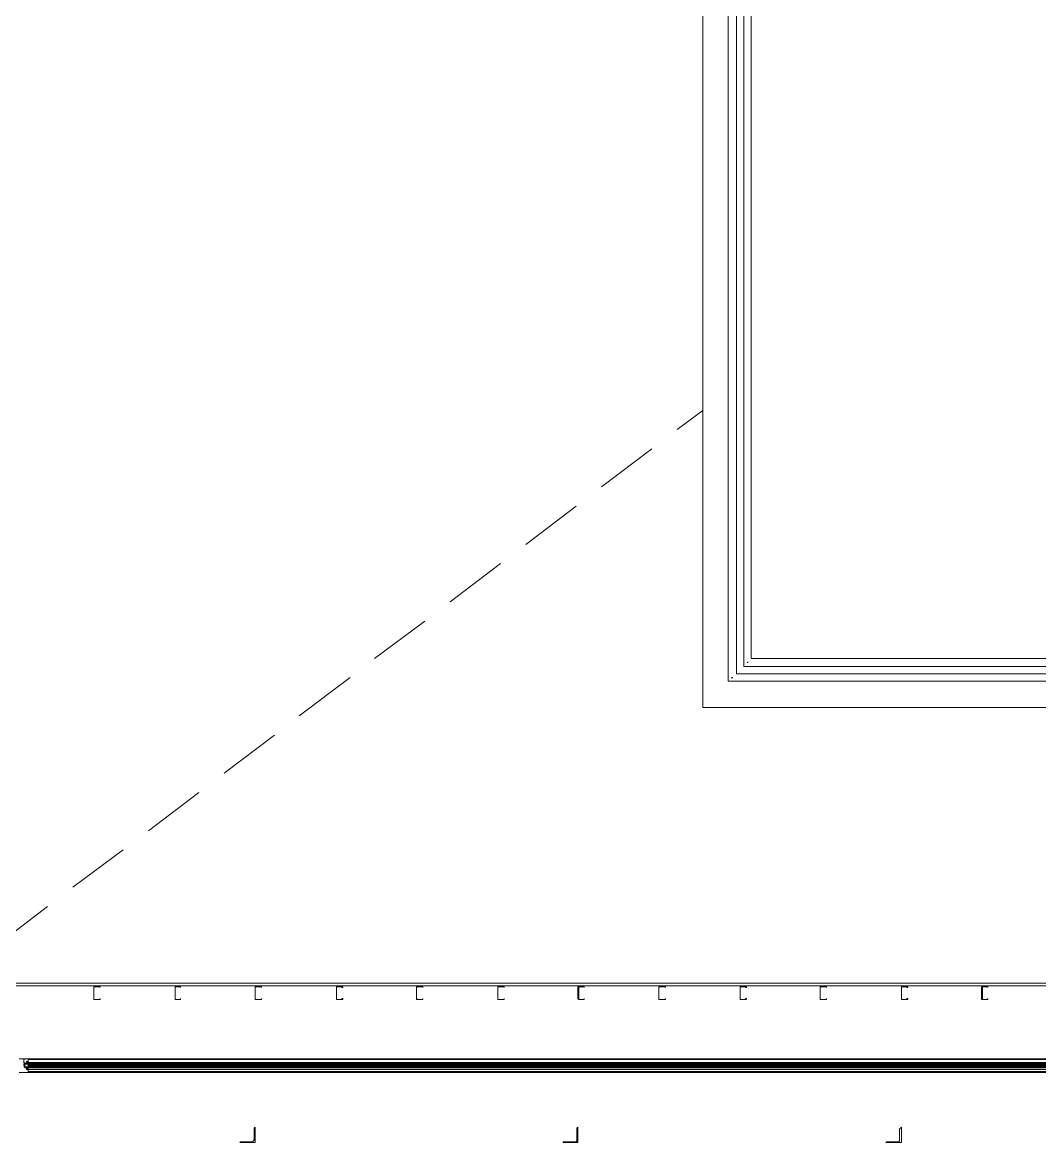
# Model space of a CAD drawing. Header units: metres. Extents: x -2 to 237, y -8 to 52.
# Drawn here: x 26.19 to 31.3, y 23.26 to 28.89 of the extents above; entities that cross this region are included whole.
import ezdxf

# ---------------------------------------------------------------- set-up
doc = ezdxf.new("R2010")
doc.units = ezdxf.units.M
doc.layers.add('PDF4_Geometry', color=7, linetype='Continuous', lineweight=0, true_color=0xaaaaaa)

msp = doc.modelspace()

# ---------------------------------------------------------------- linework, layer by layer
at = {"layer": 'PDF4_Geometry', "lineweight": 0}
for points in [[(36.9273, 30.9157), (36.9273, 31.0486), (37.1838, 31.0486), (36.9273, 31.0486), (36.6478, 31.0486), (36.3683, 31.0486), (36.0888, 31.0486), (35.8093, 31.0486), (35.5298, 31.0486), (35.2504, 31.0486), (34.9709, 31.0486), (34.6914, 31.0486), (34.4119, 31.0486), (34.1324, 31.0486), (33.8529, 31.0486), (33.5735, 31.0486), (33.294, 31.0486), (33.0146, 31.0486), (29.6104, 31.0486), (29.6104, 25.4499), (33.3536, 25.4499), (33.6331, 25.4499), (33.9126, 25.4499), (33.9126, 25.5827)], [(35.5298, 25.5827), (33.0741, 25.5827), (29.7387, 25.5827), (29.7387, 30.9157), (33.0146, 30.9157), (33.0146, 31.0486), (29.6104, 31.0486), (29.6104, 25.4499), (33.3536, 25.4499), (33.3536, 25.5827)], [(33.0146, 30.9157), (37.1838, 30.9157), (33.01, 30.9157), (29.7387, 30.9157), (29.7387, 25.5827), (33.0787, 25.5827), (33.3628, 25.5827), (33.3948, 25.5827)], [(33.0146, 30.847), (33.0146, 30.8379), (33.0146, 30.8791), (29.7799, 30.8791), (29.7799, 25.6194), (33.0741, 25.6194), (35.5115, 25.6194)], [(33.3948, 25.6194), (33.3628, 25.6194), (33.0787, 25.6194), (29.7799, 25.6194), (29.7799, 30.8791), (33.01, 30.8791), (37.1838, 30.8791), (33.0146, 30.8791)], [(35.4749, 25.6973), (35.4932, 25.6561), (33.0741, 25.6561), (29.8166, 25.6561), (29.8166, 30.8379), (33.0146, 30.8379), (37.1838, 30.8379), (33.01, 30.8379), (29.8166, 30.8379), (29.8166, 25.6561), (33.0787, 25.6561), (33.3628, 25.6561), (33.6422, 25.6561)], [(33.6422, 25.6973), (33.3628, 25.6973), (33.0787, 25.6973), (29.8532, 25.6973), (29.8532, 30.8012), (33.01, 30.8012), (37.1838, 30.8012), (33.0146, 30.8012), (29.8532, 30.8012), (29.8532, 25.6973), (33.0741, 25.6973), (35.4749, 25.6973)], [(29.4821, 26.8473), (29.6104, 26.9435)], [(29.1018, 26.5586), (29.3538, 26.7511)], [(28.7216, 26.27), (28.9735, 26.4624)], [(28.3413, 25.9814), (28.5933, 26.1737)], [(27.961, 25.6973), (28.213, 25.8852)], [(29.8349, 25.6743), (29.8349, 25.6789), (29.8395, 25.6789)], [(27.5808, 25.4086), (27.8373, 25.6011)], [(29.757, 25.5965), (29.757, 25.6011), (29.7616, 25.6011)], [(27.2051, 25.12), (27.457, 25.3124)], [(26.8247, 24.8314), (27.0768, 25.0238)], [(26.4445, 24.5473), (26.6965, 24.7351)], [(26.0642, 24.2586), (26.3162, 24.4511)], [(37.1517, 24.0525), (26.1101, 24.0525)], [(26.1742, 23.6172), (26.22, 23.6172), (26.22, 23.6309), (26.2154, 23.6309), (26.2154, 23.6401), (26.22, 23.6401), (26.2109, 23.6401), (26.2017, 23.6401), (26.2017, 23.6539), (26.2017, 23.663), (26.2109, 23.663), (26.22, 23.663), (26.22, 23.6676), (26.22, 23.663), (26.2154, 23.663), (26.2154, 23.6722), (26.22, 23.6722), (26.22, 23.686), (26.1742, 23.686)], [(26.1787, 23.686), (26.1971, 23.686), (26.1971, 23.663), (26.1971, 23.686), (26.2017, 23.686), (26.2017, 23.6814), (26.2017, 23.686), (26.2154, 23.686), (26.22, 23.686), (26.22, 23.6722), (26.2109, 23.6722), (26.2109, 23.663), (26.1971, 23.6676), (26.1971, 23.663), (26.2017, 23.663), (26.2017, 23.6585), (26.1971, 23.6585), (26.2017, 23.6585), (26.1971, 23.6585), (26.1971, 23.6539), (26.2017, 23.6539), (26.2017, 23.6493), (26.1971, 23.6493), (26.2017, 23.6493), (26.2017, 23.6447), (26.1971, 23.6447), (26.2017, 23.6447), (26.2017, 23.6401), (26.2109, 23.6401), (26.2109, 23.6309), (26.22, 23.6309), (26.22, 23.6218), (26.22, 23.6172), (26.2154, 23.6172), (26.1787, 23.6172)], [(26.22, 23.6814), (27.4021, 23.6814), (28.6162, 23.6814), (29.8303, 23.6814), (31.0399, 23.6814), (32.254, 23.6814), (33.4681, 23.6814), (34.6776, 23.6814), (35.8918, 23.6814), (37.0876, 23.6814)], [(26.22, 23.663), (26.22, 23.6722)], [(26.22, 23.6676), (26.22, 23.6722)], [(26.22, 23.6676), (27.4021, 23.6676)], [(26.22, 23.6676), (27.4021, 23.6676)], [(26.22, 23.663), (27.4021, 23.663)], [(26.22, 23.663), (27.4021, 23.663)], [(26.22, 23.663), (27.4021, 23.663)], [(26.22, 23.663), (27.4021, 23.663)], [(26.22, 23.6585), (27.4021, 23.6585)], [(26.22, 23.6585), (27.4021, 23.6585)], [(26.22, 23.6401), (27.4021, 23.6401), (28.6162, 23.6401), (29.8303, 23.6401), (31.0399, 23.6401), (32.254, 23.6401), (33.4681, 23.6401), (34.6776, 23.6401), (35.8918, 23.6401), (37.0876, 23.6401)], [(26.6781, 23.6493), (26.362, 23.6493)], [(28.2634, 23.6493), (26.9943, 23.6493)], [(27.4249, 23.686), (27.3791, 23.686)], [(27.4021, 23.686), (28.6162, 23.686)], [(27.4021, 23.686), (28.6162, 23.686)], [(27.4021, 23.6585), (28.6162, 23.6585)], [(27.4021, 23.6585), (28.6162, 23.6585)], [(27.4021, 23.6493), (28.6162, 23.6493)], [(27.4021, 23.6493), (28.6162, 23.6493)], [(27.4021, 23.6447), (28.6162, 23.6447)], [(27.4021, 23.6447), (28.6162, 23.6447)], [(28.9002, 23.6493), (28.5841, 23.6493)], [(28.6391, 23.686), (28.5933, 23.686)], [(28.6162, 23.686), (29.8303, 23.686)], [(28.6162, 23.686), (29.8303, 23.686)], [(28.6162, 23.663), (29.8303, 23.663)], [(28.6162, 23.663), (29.8303, 23.663)], [(28.6162, 23.6585), (29.8303, 23.6585)], [(28.6162, 23.6585), (29.8303, 23.6585)], [(30.4855, 23.6493), (29.2164, 23.6493)], [(29.8532, 23.686), (29.8074, 23.686)], [(29.8303, 23.686), (31.0399, 23.686)], [(29.8303, 23.686), (31.0399, 23.686)], [(29.8303, 23.6585), (31.0399, 23.6585)], [(29.8303, 23.6585), (31.0399, 23.6585)], [(29.8303, 23.6493), (31.0399, 23.6493)], [(29.8303, 23.6493), (31.0399, 23.6493)], [(29.8303, 23.6447), (31.0399, 23.6447)], [(29.8303, 23.6447), (31.0399, 23.6447)], [(31.1223, 23.6493), (30.8062, 23.6493)], [(31.0627, 23.686), (31.0169, 23.686)], [(31.0399, 23.686), (32.254, 23.686)], [(31.0399, 23.686), (32.254, 23.686)], [(31.0399, 23.663), (32.254, 23.663)], [(31.0399, 23.663), (32.254, 23.663)], [(31.0399, 23.6585), (32.254, 23.6585)], [(31.0399, 23.6585), (32.254, 23.6585)], [(37.0876, 23.6218), (35.8918, 23.6218), (34.6776, 23.6218), (33.4681, 23.6218), (32.254, 23.6218), (31.0399, 23.6218), (29.8303, 23.6218), (28.6162, 23.6218), (27.4021, 23.6218), (26.22, 23.6218)], [(32.254, 23.6172), (31.0399, 23.6172), (32.254, 23.6172), (31.0399, 23.6172), (32.254, 23.6172), (31.0399, 23.6172), (29.8303, 23.6172), (31.0399, 23.6172), (29.8303, 23.6172), (31.0399, 23.6172), (29.8303, 23.6172), (28.6162, 23.6172), (29.8303, 23.6172), (28.6162, 23.6172), (29.8303, 23.6172), (28.6162, 23.6172), (27.4021, 23.6172), (28.6162, 23.6172), (27.4021, 23.6172), (28.6162, 23.6172), (27.4021, 23.6172), (26.22, 23.6172), (27.4021, 23.6172), (26.22, 23.6172), (27.4021, 23.6172), (26.22, 23.6172)], [(27.3791, 23.6172), (27.4021, 23.6172), (27.4249, 23.6172)], [(28.5933, 23.6172), (28.6116, 23.6172)], [(28.6162, 23.6172), (28.6391, 23.6172)], [(29.8074, 23.6172), (29.8257, 23.6172)], [(29.8303, 23.6172), (29.8532, 23.6172)], [(31.0169, 23.6172), (31.0399, 23.6172), (31.0627, 23.6172)]]:
    msp.add_lwpolyline(points, dxfattribs=at)
for points in [[(26.1101, 24.0525), (37.1517, 24.0525), (37.1517, 24.0662), (26.1101, 24.0662)], [(26.582, 24.0479), (26.5498, 24.0479), (26.5498, 23.9883), (26.5498, 23.9837), (26.582, 23.9837), (26.582, 23.9883), (26.582, 23.9837), (26.5498, 23.9837), (26.5498, 23.9883), (26.5498, 24.0479), (26.582, 24.0479), (26.582, 24.0433)], [(26.9851, 24.0479), (26.9576, 24.0479), (26.9576, 23.9883), (26.9576, 23.9837), (26.9851, 23.9837), (26.9851, 23.9883), (26.9851, 23.9837), (26.9576, 23.9837), (26.9576, 23.9883), (26.9576, 24.0479), (26.9851, 24.0479), (26.9851, 24.0433)], [(27.3929, 24.0479), (27.3654, 24.0479), (27.3608, 24.0479), (27.3608, 23.9883), (27.3608, 23.9837), (27.3654, 23.9837), (27.3929, 23.9837), (27.3929, 23.9883), (27.3929, 23.9837), (27.3654, 23.9837), (27.3608, 23.9837), (27.3608, 23.9883), (27.3608, 24.0479), (27.3654, 24.0479), (27.3929, 24.0479), (27.3929, 24.0433)], [(27.8006, 24.0479), (27.7686, 24.0479), (27.7686, 23.9883), (27.7686, 23.9837), (27.8006, 23.9837), (27.8006, 23.9883), (27.7961, 23.9883), (27.7961, 23.9837), (27.7686, 23.9837), (27.7686, 23.9883), (27.7686, 24.0479), (27.7961, 24.0479), (27.7961, 24.0433), (27.8006, 24.0433)], [(28.2038, 24.0479), (28.1764, 24.0479), (28.1718, 24.0479), (28.1718, 23.9883), (28.1718, 23.9837), (28.1764, 23.9837), (28.2038, 23.9837), (28.2038, 23.9883), (28.2038, 23.9837), (28.1764, 23.9837), (28.1718, 23.9883), (28.1718, 24.0479), (28.1764, 24.0479), (28.2038, 24.0479), (28.2038, 24.0433)], [(28.6116, 24.0479), (28.5796, 24.0479), (28.5796, 23.9883), (28.5796, 23.9837), (28.6116, 23.9837), (28.6116, 23.9883), (28.6116, 23.9837), (28.5796, 23.9837), (28.5796, 23.9883), (28.5796, 24.0479), (28.6116, 24.0479), (28.6116, 24.0433)], [(29.0148, 24.0479), (28.9873, 24.0479), (28.9827, 24.0479), (28.9827, 23.9883), (28.9873, 23.9837), (29.0148, 23.9837), (29.0148, 23.9883), (29.0148, 23.9837), (28.9873, 23.9837), (28.9873, 23.9883), (28.9873, 24.0479), (29.0148, 24.0479), (29.0148, 24.0433)], [(29.4225, 24.0479), (29.3905, 24.0479), (29.3905, 23.9883), (29.3905, 23.9837), (29.4225, 23.9837), (29.4225, 23.9883), (29.4225, 23.9837), (29.3905, 23.9837), (29.3905, 23.9883), (29.3905, 24.0479), (29.4225, 24.0479), (29.4225, 24.0433)], [(29.8303, 24.0479), (29.7982, 24.0479), (29.7982, 23.9883), (29.7982, 23.9837), (29.8303, 23.9837), (29.8303, 23.9883), (29.8257, 23.9883), (29.8257, 23.9837), (29.7982, 23.9837), (29.7982, 23.9883), (29.7982, 24.0479), (29.8257, 24.0479), (29.8257, 24.0433), (29.8303, 24.0433)], [(30.2335, 24.0479), (30.206, 24.0479), (30.2014, 24.0479), (30.2014, 23.9883), (30.2014, 23.9837), (30.206, 23.9837), (30.2335, 23.9837), (30.2335, 23.9883), (30.2335, 23.9837), (30.206, 23.9837), (30.2014, 23.9837), (30.2014, 23.9883), (30.2014, 24.0479), (30.206, 24.0479), (30.2335, 24.0479), (30.2335, 24.0433)], [(30.6413, 24.0479), (30.6092, 24.0479), (30.6092, 23.9883), (30.6092, 23.9837), (30.6413, 23.9837), (30.6413, 23.9883), (30.6367, 23.9883), (30.6367, 23.9837), (30.6092, 23.9837), (30.6092, 23.9883), (30.6092, 24.0479), (30.6367, 24.0479), (30.6367, 24.0433), (30.6413, 24.0433)], [(31.0445, 24.0479), (31.0169, 24.0479), (31.0124, 24.0479), (31.0124, 23.9883), (31.0124, 23.9837), (31.0169, 23.9837), (31.0445, 23.9837), (31.0445, 23.9883), (31.0445, 23.9837), (31.0169, 23.9837), (31.0169, 23.9883), (31.0169, 24.0479), (31.0445, 24.0479), (31.0445, 24.0433)], [(26.22, 23.6676), (26.22, 23.663), (26.22, 23.6585), (26.22, 23.6539), (26.22, 23.6493), (26.22, 23.6447), (26.22, 23.6401), (26.22, 23.6309), (26.22, 23.6401), (26.22, 23.6447), (26.2017, 23.6447), (26.2017, 23.6585), (26.22, 23.6585), (26.22, 23.663)], [(28.6162, 23.686), (27.4021, 23.686), (26.22, 23.686), (27.4021, 23.686), (26.22, 23.686), (27.4021, 23.686), (26.22, 23.686), (27.4021, 23.686)], [(26.22, 23.6722), (26.22, 23.663)], [(27.4021, 23.6585), (26.22, 23.6585)], [(27.4021, 23.6585), (26.22, 23.6585)], [(27.4021, 23.6539), (26.22, 23.6539)], [(27.4021, 23.6493), (26.22, 23.6493)], [(27.4021, 23.6493), (26.22, 23.6493)], [(27.4021, 23.6447), (26.22, 23.6447)], [(27.4021, 23.6447), (26.22, 23.6447)], [(28.6162, 23.686), (27.4021, 23.686)], [(28.6162, 23.6676), (27.4021, 23.6676)], [(28.6162, 23.663), (27.4021, 23.663)], [(28.6162, 23.663), (27.4021, 23.663)], [(28.6162, 23.6585), (27.4021, 23.6585)], [(28.6162, 23.6585), (27.4021, 23.6585)], [(28.6162, 23.6539), (27.4021, 23.6539)], [(28.6162, 23.6493), (27.4021, 23.6493)], [(28.6162, 23.6447), (27.4021, 23.6447)], [(29.8303, 23.686), (28.6162, 23.686)], [(29.8303, 23.686), (28.6162, 23.686)], [(29.8303, 23.6676), (28.6162, 23.6676)], [(29.8303, 23.663), (28.6162, 23.663)], [(29.8303, 23.6585), (28.6162, 23.6585)], [(29.8303, 23.6585), (28.6162, 23.6585)], [(29.8303, 23.6539), (28.6162, 23.6539)], [(29.8303, 23.6493), (28.6162, 23.6493)], [(29.8303, 23.6493), (28.6162, 23.6493)], [(29.8303, 23.6447), (28.6162, 23.6447)], [(29.8303, 23.6447), (28.6162, 23.6447)], [(31.0399, 23.686), (29.8303, 23.686)], [(31.0399, 23.686), (29.8303, 23.686)], [(31.0399, 23.6676), (29.8303, 23.6676)], [(31.0399, 23.663), (29.8303, 23.663)], [(31.0399, 23.663), (29.8303, 23.663)], [(31.0399, 23.6585), (29.8303, 23.6585)], [(31.0399, 23.6585), (29.8303, 23.6585)], [(31.0399, 23.6539), (29.8303, 23.6539)], [(31.0399, 23.6493), (29.8303, 23.6493)], [(31.0399, 23.6447), (29.8303, 23.6447)], [(32.254, 23.686), (31.0399, 23.686)], [(32.254, 23.686), (31.0399, 23.686)], [(32.254, 23.6676), (31.0399, 23.6676)], [(32.254, 23.663), (31.0399, 23.663)], [(32.254, 23.6585), (31.0399, 23.6585)], [(32.254, 23.6585), (31.0399, 23.6585)], [(32.254, 23.6539), (31.0399, 23.6539)], [(32.254, 23.6493), (31.0399, 23.6493)], [(32.254, 23.6493), (31.0399, 23.6493)], [(32.254, 23.6447), (31.0399, 23.6447)], [(32.254, 23.6447), (31.0399, 23.6447)], [(27.4021, 23.6309), (26.22, 23.6309)], [(28.6162, 23.6309), (27.4021, 23.6309)], [(29.8303, 23.6309), (28.6162, 23.6309)], [(31.0399, 23.6309), (29.8303, 23.6309)], [(32.254, 23.6309), (31.0399, 23.6309)], [(27.2829, 23.2644), (27.3608, 23.2644), (27.3608, 23.3423), (27.3562, 23.3377), (27.3562, 23.3332), (27.3562, 23.2782), (27.3517, 23.2736), (27.3471, 23.269), (27.2921, 23.269), (27.2875, 23.269)], [(28.9094, 23.2644), (28.9827, 23.2644), (28.9827, 23.3423), (28.9781, 23.3377), (28.9781, 23.3332), (28.9781, 23.2782), (28.9781, 23.2736), (28.9735, 23.269), (28.914, 23.269), (28.9094, 23.269)], [(30.5313, 23.2644), (30.6092, 23.2644), (30.6092, 23.3423), (30.6046, 23.3377), (30.6, 23.3332), (30.6, 23.2782), (30.6, 23.2736), (30.5955, 23.269), (30.5405, 23.269), (30.5359, 23.269)]]:
    msp.add_lwpolyline(points, close=True, dxfattribs=at)
at = {"layer": 'PDF4_Geometry', "color": 254, "lineweight": 0, "true_color": 0xd2d2d2}
msp.add_lwpolyline([(29.8257, 24.0433), (29.8303, 24.0433)], dxfattribs=at)

doc.saveas('drawing.dxf')
